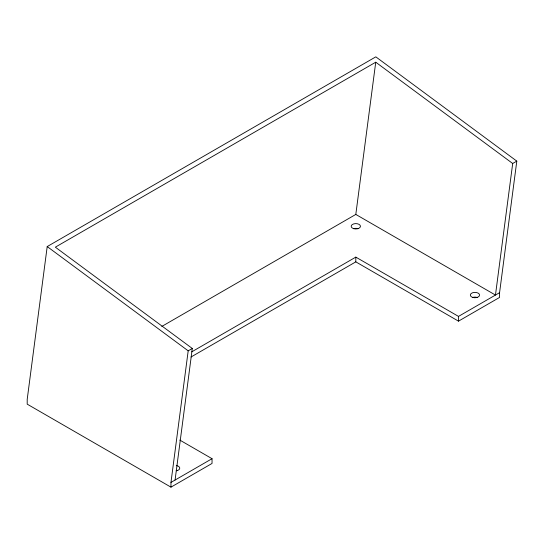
<?xml version="1.0" encoding="UTF-8"?>
<svg xmlns="http://www.w3.org/2000/svg" width="544" height="544" viewBox="0 0 544 544"><rect width="100%" height="100%" fill="white"/><g stroke="black" fill="none" stroke-linecap="round" stroke-linejoin="round"><path stroke-width="0.82" d="M191.012 357.007L355.81 261.861L458.497 321.15L499.576 297.432L499.576 292.692L516.8 161.119L375.816 56.848L47.206 246.568L27.2 399.405L27.2 404.151L170.966 487.152L212.044 463.44L212.044 458.694L179.772 440.062M170.966 487.152L170.966 482.412L188.19 350.839L192.297 348.473L55.345 247.173L375.741 62.2L512.693 163.492L495.468 295.059L355.81 214.431L161.806 326.434M175.073 480.039L192.297 348.473M355.81 214.431L375.741 62.2M512.693 163.492L516.8 161.119M191.753 351.839L355.81 257.115L458.497 316.404L499.576 292.692M170.966 482.412L212.044 458.694M47.206 246.568L188.19 350.839M458.497 316.404L458.497 321.15M355.81 257.115L355.81 261.861M176.283 465.576A4.672 2.693 0 0 1 179.744 468.18A4.672 2.693 0 0 1 176.283 470.784M176.283 470.322A4.672 2.693 0 0 1 177.412 470.587M353.484 228.704A4.644 2.686 0 0 1 358.136 228.704M472.607 297.48A4.644 2.686 0 0 1 477.251 297.48M353.484 228.609A4.644 2.686 0 0 0 360.454 226.29A4.644 2.686 0 0 0 353.484 223.965A4.644 2.686 0 0 0 353.484 228.609M472.607 297.384A4.644 2.686 0 0 0 479.577 295.059A4.644 2.686 0 0 0 472.607 292.74A4.644 2.686 0 0 0 472.607 297.384"/></g></svg>
